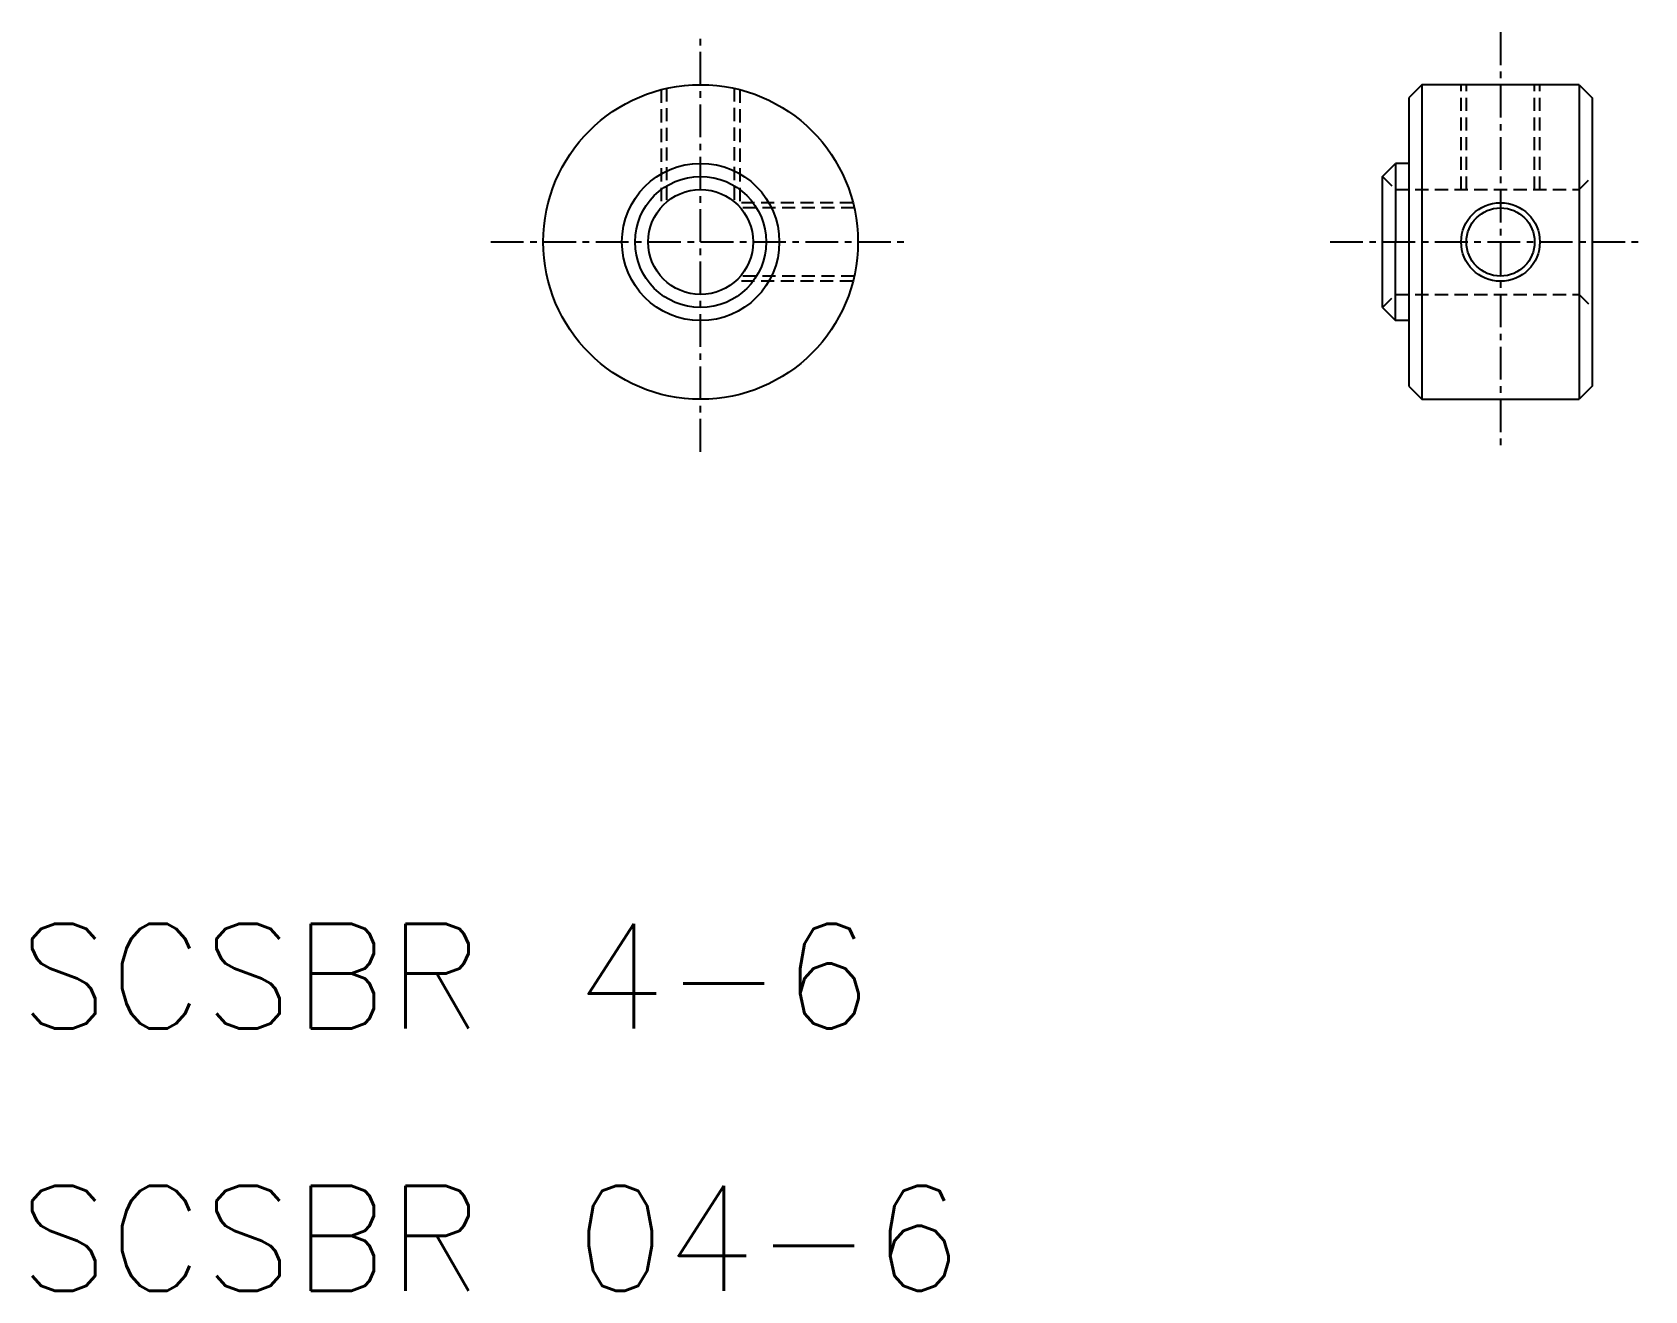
# Model space of a CAD drawing. Extents: x 375.7 to 437.2, y 68.2 to 116.2.
import ezdxf

# ---------------------------------------------------------------- set-up
doc = ezdxf.new("R2010")
doc.units = 0
doc.linetypes.add('CENTER', pattern=[2, 1.25, -0.25, 0.25, -0.25])
doc.linetypes.add('DASHED', pattern=[0.75, 0.5, -0.25])
doc.layers.get('0').update_dxf_attribs({"linetype": 'CONTINUOUS'})
doc.layers.add('CENTER', color=1, linetype='CENTER')
doc.styles.get("Standard").update_dxf_attribs({"font": 'txt.shx', "bigfont": 'bigfont.shx'})

msp = doc.modelspace()

# ---------------------------------------------------------------- linework, layer by layer
at = {"color": 3, "linetype": 'DASHED'}
for p, q in [((399.661, 114.034), (399.661, 109.547)), ((399.861, 114.082), (399.861, 109.744)), ((402.436, 114.087), (402.436, 109.765)), ((402.661, 114.034), (402.661, 109.547)), ((430.161, 110.224), (430.161, 114.224)), ((430.361, 110.224), (430.361, 114.224)), ((432.961, 110.224), (432.961, 114.224)), ((433.161, 110.224), (433.161, 114.224)), ((427.161, 110.724), (427.661, 110.224)), ((434.661, 110.224), (435.161, 110.724)), ((427.661, 110.224), (434.661, 110.224)), ((406.971, 109.724), (402.484, 109.724)), ((407.019, 109.524), (402.681, 109.524)), ((406.971, 106.724), (402.484, 106.724)), ((407.019, 106.924), (402.681, 106.924)), ((427.161, 105.724), (427.661, 106.224)), ((427.661, 106.224), (434.661, 106.224)), ((434.661, 106.224), (435.161, 105.724))]:
    msp.add_line(p, q, dxfattribs=at)
at = {"color": 7, "linetype": 'CONTINUOUS'}
for p, q in [((428.661, 114.224), (428.161, 113.724)), ((434.661, 114.224), (428.661, 114.224)), ((428.661, 114.224), (428.661, 102.224)), ((434.661, 114.224), (435.161, 113.724)), ((434.661, 114.224), (434.661, 102.224)), ((428.161, 113.724), (428.161, 102.724)), ((435.161, 113.724), (435.161, 102.724)), ((427.161, 110.724), (427.661, 111.224)), ((427.161, 105.724), (427.161, 110.724)), ((428.161, 111.224), (427.661, 111.224)), ((427.661, 111.224), (427.661, 108.224)), ((427.661, 105.224), (427.661, 108.224)), ((427.161, 105.724), (427.661, 105.224)), ((428.161, 105.224), (427.661, 105.224)), ((428.161, 102.724), (428.661, 102.224)), ((435.161, 102.724), (434.661, 102.224)), ((428.661, 102.224), (434.661, 102.224))]:
    msp.add_line(p, q, dxfattribs=at)
for centre, radius in [((401.161, 108.224), 6), ((401.161, 108.224), 3), ((401.161, 108.224), 2.5), ((401.161, 108.224), 2), ((431.661, 108.224), 1.3)]:
    msp.add_circle(centre, radius, dxfattribs=at)
at = {"color": 3, "linetype": 'CONTINUOUS'}
msp.add_circle((431.661, 108.224), 1.5, dxfattribs=at)
at = {"layer": 'CENTER', "color": 1, "linetype": 'CENTER'}
for p, q in [((401.161, 100.224), (401.161, 116.224)), ((431.661, 116.224), (431.661, 100.224)), ((393.161, 108.224), (409.161, 108.224)), ((425.161, 108.224), (437.161, 108.224))]:
    msp.add_line(p, q, dxfattribs=at)

# ---------------------------------------------------------------- texts
at = {"color": 7, "linetype": 'CONTINUOUS'}
for s, p in [('SCSBR 4-6', (375.161, 78.224)), ('SCSBR 04-6', (375.161, 68.224))]:
    msp.add_text(s, height=4, dxfattribs=at).set_placement(p)

doc.saveas('drawing.dxf')
